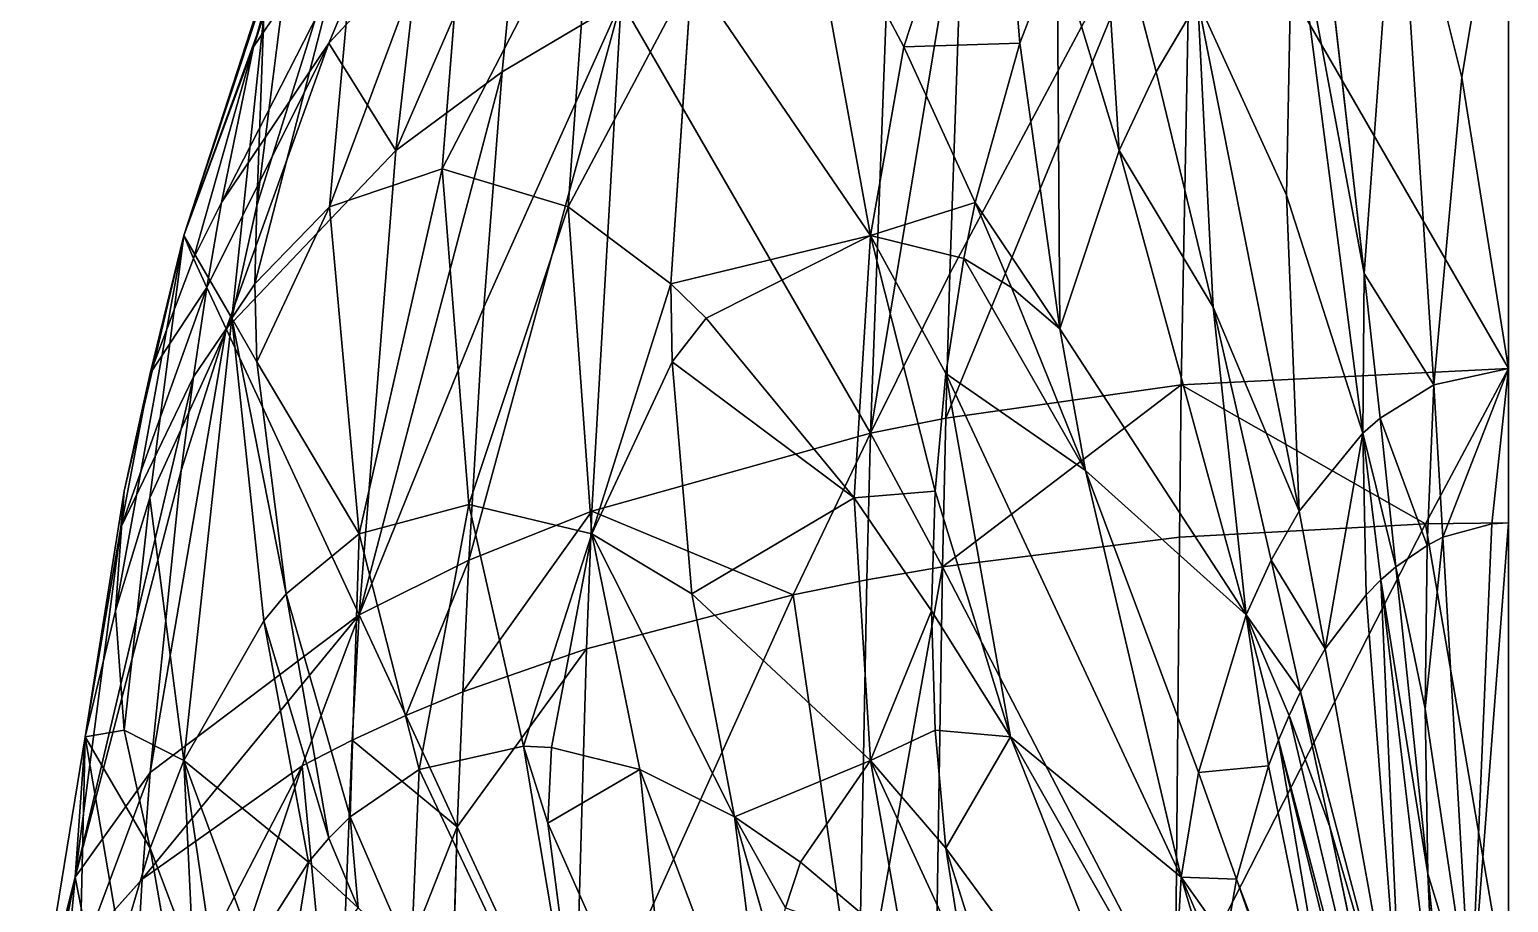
# Model space of a CAD drawing. Extents: x -0.5 to 0.5, y -1 to 1.
# Drawn here: x -0.4904 to 0, y 0.2568 to 0.5462 of the extents above; entities that cross this region are included whole.
import ezdxf

# ---------------------------------------------------------------- set-up
doc = ezdxf.new("R2010")
doc.units = 0

msp = doc.modelspace()

# ---------------------------------------------------------------- linework, layer by layer
for p, q in [((-0.34469, 0.61126, 0), (-0.35355, 0.5, 0)), ((-0.39787, 0.60508, -0.33442), (-0.41619, 0.54051, -0.43104)), ((-0.32664, 0.60355, -0.60355), (-0.33371, 0.53218, -0.66733)), ((-0.20043, 0.54051, 0.43104), (-0.2347, 0.60508, 0.33441)), ((-0.11677, 0.53218, 0.66733), (-0.1353, 0.60355, 0.60355)), ((-0.1806, 0.59976, -0.75207), (-0.18528, 0.46531, -0.84191)), ((-0.04779, 0.46531, 0.84191), (-0.0632, 0.59976, 0.75207)), ((-0.36116, 0.57399, -0.57399), (-0.39114, 0.54165, -0.54166)), ((-0.16201, 0.54166, 0.54165), (-0.1496, 0.57399, 0.57399)), ((-0.40531, 0.56473, -0.23392), (-0.41508, 0.48784, -0.20207)), ((-0.27779, 0.46194, 0.19134), (-0.27082, 0.56473, 0.23392)), ((-0.39114, 0.54165, -0.54166), (-0.42678, 0.48885, -0.48885)), ((-0.41619, 0.54051, -0.43104), (-0.42678, 0.48885, -0.48885)), ((-0.17678, 0.48885, 0.48885), (-0.20043, 0.54051, 0.43104)), ((-0.17678, 0.48885, 0.48885), (-0.16201, 0.54166, 0.54165)), ((-0.33371, 0.53218, -0.66733), (-0.33974, 0.45412, -0.72272)), ((-0.09788, 0.45412, 0.72272), (-0.11677, 0.53218, 0.66733)), ((-0.35355, 0.5, 0), (-0.39092, 0.48746, -0.11126)), ((-0.35355, 0.5, 0), (-0.35355, 0.5, 0)), ((-0.35355, 0.5, 0), (-0.34469, 0.38874, 0)), ((-0.31174, 0.48746, 0.11126), (-0.35355, 0.5, 0)), ((-0.35355, 0.5, 0), (-0.35355, 0.5, 0)), ((-0.42678, 0.48885, -0.48885), (-0.43602, 0.47032, -0.47032)), ((-0.42678, 0.48885, -0.48885), (-0.43157, 0.46067, -0.51549)), ((-0.41508, 0.48784, -0.20207), (-0.41573, 0.46194, -0.19134)), ((-0.39092, 0.48746, -0.11126), (-0.41573, 0.46194, -0.19134)), ((-0.27779, 0.46194, 0.19134), (-0.31174, 0.48746, 0.11126)), ((-0.1806, 0.47032, 0.47032), (-0.17678, 0.48885, 0.48885)), ((-0.16474, 0.46067, 0.51549), (-0.17678, 0.48885, 0.48885)), ((-0.43602, 0.47032, -0.47032), (-0.45036, 0.43223, -0.43223)), ((-0.18654, 0.43223, 0.43223), (-0.1806, 0.47032, 0.47032)), ((-0.41573, 0.46194, -0.19134), (-0.42336, 0.45048, -0.21694)), ((-0.41573, 0.46194, -0.19134), (-0.41508, 0.43604, -0.18061)), ((-0.27735, 0.43604, 0.18061), (-0.27779, 0.46194, 0.19134)), ((-0.26602, 0.45048, 0.21694), (-0.27779, 0.46194, 0.19134)), ((-0.18528, 0.46531, -0.84191), (-0.18654, 0.41737, -0.86668)), ((-0.04258, 0.41737, 0.86668), (-0.04779, 0.46531, 0.84191)), ((-0.43157, 0.46067, -0.51549), (-0.43602, 0.43104, -0.54051)), ((-0.14028, 0.40006, 0.56383), (-0.16474, 0.46067, 0.51549)), ((-0.33974, 0.45412, -0.72272), (-0.34469, 0.37034, -0.76902)), ((-0.07867, 0.37034, 0.76902), (-0.09788, 0.45412, 0.72272)), ((-0.42336, 0.45048, -0.21694), (-0.45048, 0.39092, -0.31174)), ((-0.42336, 0.45048, -0.21694), (-0.42336, 0.45048, -0.21694)), ((-0.42336, 0.45048, -0.21694), (-0.42336, 0.45048, -0.21694)), ((-0.21694, 0.39092, 0.31174), (-0.26602, 0.45048, 0.21694)), ((-0.45036, 0.43223, -0.43223), (-0.45904, 0.39314, -0.39314)), ((-0.41508, 0.43604, -0.18061), (-0.40531, 0.35915, -0.14876)), ((-0.27082, 0.35915, 0.14876), (-0.27735, 0.43604, 0.18061)), ((-0.19014, 0.39314, 0.39314), (-0.18654, 0.43223, 0.43223)), ((-0.43602, 0.43104, -0.54051), (-0.44012, 0.40006, -0.56383)), ((-0.18654, 0.41737, -0.86668), (-0.18767, 0.36812, -0.88872)), ((-0.03733, 0.36812, 0.88872), (-0.04258, 0.41737, 0.86668)), ((-0.44012, 0.40006, -0.56383), (-0.45036, 0.29996, -0.62288)), ((-0.10279, 0.29996, 0.62288), (-0.14028, 0.40006, 0.56383)), ((-0.45904, 0.39314, -0.39314), (-0.46194, 0.35355, -0.35355)), ((-0.19134, 0.35355, 0.35355), (-0.19014, 0.39314, 0.39314)), ((-0.45048, 0.39092, -0.31174), (-0.46194, 0.35355, -0.35355)), ((-0.34469, 0.38874, 0), (-0.32664, 0.30866, 0)), ((-0.19134, 0.35355, 0.35355), (-0.21694, 0.39092, 0.31174)), ((0, 0.38268, -0.92388), (-0.0275, 0.38238, -0.92315)), ((-0.00547, 0.38238, 0.92315), (0, 0.38268, 0.92388)), ((-0.10912, 0.37789, -0.9123), (-0.18767, 0.36812, -0.88872)), ((-0.0275, 0.38238, -0.92315), (-0.10912, 0.37789, -0.9123)), ((-0.027, 0.37521, 0.90583), (-0.02171, 0.37789, 0.9123)), ((-0.02171, 0.37789, 0.9123), (-0.00547, 0.38238, 0.92315)), ((-0.03733, 0.36812, 0.88872), (-0.027, 0.37521, 0.90583)), ((-0.34469, 0.37034, -0.76902), (-0.34676, 0.32664, -0.78858)), ((-0.18767, 0.36812, -0.88872), (-0.21277, 0.36373, -0.87813)), ((-0.18767, 0.36812, -0.88872), (-0.19014, 0.21405, -0.93782)), ((-0.06897, 0.32664, 0.78858), (-0.07867, 0.37034, 0.76902)), ((-0.04232, 0.36373, 0.87813), (-0.03733, 0.36812, 0.88872)), ((-0.02675, 0.2663, 0.92434), (-0.03733, 0.36812, 0.88872)), ((-0.21277, 0.36373, -0.87813), (-0.23721, 0.35881, -0.86624)), ((-0.04718, 0.35881, 0.86624), (-0.04232, 0.36373, 0.87813)), ((-0.40531, 0.35915, -0.14876), (-0.38409, 0.28516, -0.11812)), ((-0.23721, 0.35881, -0.86624), (-0.30575, 0.34094, -0.8231)), ((-0.25664, 0.28516, 0.11812), (-0.27082, 0.35915, 0.14876)), ((-0.06082, 0.34094, 0.8231), (-0.04718, 0.35881, 0.86624)), ((-0.46194, 0.35355, -0.35355), (-0.47194, 0.31174, -0.39092)), ((-0.46194, 0.35355, -0.35355), (-0.45904, 0.31397, -0.31397)), ((-0.19014, 0.31397, 0.31397), (-0.19134, 0.35355, 0.35355)), ((-0.16514, 0.31174, 0.39092), (-0.19134, 0.35355, 0.35355)), ((-0.30575, 0.34094, -0.8231), (-0.34676, 0.32664, -0.78858)), ((-0.06897, 0.32664, 0.78858), (-0.06082, 0.34094, 0.8231)), ((-0.34676, 0.32664, -0.78858), (-0.36566, 0.31884, -0.76975)), ((-0.34676, 0.32664, -0.78858), (-0.34856, 0.28191, -0.80565)), ((-0.07273, 0.31884, 0.76975), (-0.06897, 0.32664, 0.78858)), ((-0.05922, 0.28191, 0.80565), (-0.06897, 0.32664, 0.78858)), ((-0.36566, 0.31884, -0.76975), (-0.3834, 0.31064, -0.74995)), ((-0.07626, 0.31064, 0.74995), (-0.07273, 0.31884, 0.76975)), ((-0.45904, 0.31397, -0.31397), (-0.45036, 0.27488, -0.27488)), ((-0.18654, 0.27488, 0.27488), (-0.19014, 0.31397, 0.31397)), ((-0.47194, 0.31174, -0.39092), (-0.48746, 0.21694, -0.45048)), ((-0.47194, 0.31174, -0.39092), (-0.47194, 0.31174, -0.39092)), ((-0.47194, 0.31174, -0.39092), (-0.47194, 0.31174, -0.39092)), ((-0.3834, 0.31064, -0.74995), (-0.39995, 0.30207, -0.72925)), ((-0.11126, 0.21694, 0.45048), (-0.16514, 0.31174, 0.39092)), ((-0.16514, 0.31174, 0.39092), (-0.16514, 0.31174, 0.39092)), ((-0.07955, 0.30207, 0.72925), (-0.07626, 0.31064, 0.74995)), ((-0.32664, 0.30866, 0), (-0.36116, 0.30092, -0.06868)), ((-0.32664, 0.30866, 0), (-0.31854, 0.28306, 0)), ((-0.31735, 0.30817, 0.01731), (-0.32664, 0.30866, 0)), ((-0.28801, 0.30092, 0.06868), (-0.31735, 0.30817, 0.01731)), ((-0.39995, 0.30207, -0.72925), (-0.45306, 0.26456, -0.63872)), ((-0.45036, 0.29996, -0.62288), (-0.45306, 0.26456, -0.63872)), ((-0.36116, 0.30092, -0.06868), (-0.38409, 0.28516, -0.11812)), ((-0.25664, 0.28516, 0.11812), (-0.28801, 0.30092, 0.06868)), ((-0.09012, 0.26457, 0.63872), (-0.10279, 0.29996, 0.62288)), ((-0.09012, 0.26457, 0.63872), (-0.07955, 0.30207, 0.72925)), ((-0.38409, 0.28516, -0.11812), (-0.39114, 0.27809, -0.13392)), ((-0.38409, 0.28516, -0.11812), (-0.38409, 0.28516, -0.11812)), ((-0.38409, 0.28516, -0.11812), (-0.36386, 0.23849, -0.09879)), ((-0.38409, 0.28516, -0.11812), (-0.38409, 0.28516, -0.11812)), ((-0.24312, 0.23849, 0.09879), (-0.25664, 0.28516, 0.11812)), ((-0.2347, 0.27014, 0.1493), (-0.25664, 0.28516, 0.11812)), ((-0.34856, 0.28191, -0.80565), (-0.35133, 0.18993, -0.83215)), ((-0.31854, 0.28306, 0), (-0.27642, 0.18826, 0)), ((-0.01982, 0.09557, 0.84819), (-0.05922, 0.28191, 0.80565)), ((-0.45036, 0.27488, -0.27488), (-0.43602, 0.23678, -0.23678)), ((-0.39114, 0.27809, -0.13392), (-0.39787, 0.27014, -0.1493)), ((-0.1806, 0.23678, 0.23678), (-0.18654, 0.27488, 0.27488)), ((-0.39787, 0.27014, -0.1493), (-0.41619, 0.24132, -0.19245)), ((-0.20043, 0.24132, 0.19245), (-0.2347, 0.27014, 0.1493)), ((-0.02142, 0.21405, 0.93782), (-0.02675, 0.2663, 0.92434)), ((-0.45306, 0.26456, -0.63872), (-0.47123, 0.24431, -0.58982)), ((-0.45306, 0.26456, -0.63872), (-0.4574, 0.19139, -0.66432)), ((-0.09373, 0.24431, 0.58982), (-0.09012, 0.26457, 0.63872)), ((-0.06457, 0.19139, 0.66432), (-0.09012, 0.26457, 0.63872))]:
    msp.add_line(p, q)
at = {"color": 23}
for points in [[(-0.41619, 0.54051, -0.43104), (-0.39787, 0.60508, -0.33442), (-0.38144, 0.64594, -0.31107)], [(-0.41619, 0.54051, -0.43104), (-0.38144, 0.64594, -0.31107), (-0.3522, 0.63465, -0.50611)], [(-0.42678, 0.48885, -0.48885), (-0.41619, 0.54051, -0.43104), (-0.3522, 0.63465, -0.50611)], [(-0.42678, 0.48885, -0.48885), (-0.3522, 0.63465, -0.50611), (-0.39114, 0.54165, -0.54166)], [(-0.36116, 0.57399, -0.57399), (-0.39114, 0.54165, -0.54166), (-0.3522, 0.63465, -0.50611)], [(-0.39092, 0.48746, -0.11126), (-0.35355, 0.5, 0), (-0.34469, 0.61126, 0)], [(-0.39092, 0.48746, -0.11126), (-0.34469, 0.61126, 0), (-0.38111, 0.59593, -0.13602)], [(-0.32664, 0.60355, -0.60355), (-0.36898, 0.50611, -0.63465), (-0.36116, 0.57399, -0.57399)], [(-0.41573, 0.46194, -0.19134), (-0.39092, 0.48746, -0.11126), (-0.38111, 0.59593, -0.13602)], [(-0.40531, 0.56473, -0.23392), (-0.41508, 0.48784, -0.20207), (-0.38111, 0.59593, -0.13602)], [(-0.39114, 0.54165, -0.54166), (-0.36116, 0.57399, -0.57399), (-0.36898, 0.50611, -0.63465)], [(-0.39114, 0.54165, -0.54166), (-0.36898, 0.50611, -0.63465), (-0.4252, 0.44701, -0.56053)], [(-0.33371, 0.53218, -0.66733), (-0.33974, 0.45412, -0.72272), (-0.38111, 0.3522, -0.73136)], [(-0.33371, 0.53218, -0.66733), (-0.38111, 0.3522, -0.73136), (-0.36898, 0.50611, -0.63465)], [(-0.4252, 0.44701, -0.56053), (-0.36898, 0.50611, -0.63465), (-0.38111, 0.3522, -0.73136)], [(-0.35355, 0.5, 0), (-0.39092, 0.48746, -0.11126), (-0.38111, 0.37899, -0.0865)], [(-0.39092, 0.48746, -0.11126), (-0.35355, 0.5, 0), (-0.35355, 0.5, 0)], [(-0.35355, 0.5, 0), (-0.35355, 0.5, 0), (-0.38111, 0.37899, -0.0865)], [(-0.35355, 0.5, 0), (-0.38111, 0.37899, -0.0865), (-0.34469, 0.38874, 0)], [(-0.35355, 0.5, 0), (-0.35355, 0.5, 0), (-0.35355, 0.5, 0)], [(-0.39092, 0.48746, -0.11126), (-0.41508, 0.43604, -0.18061), (-0.38111, 0.37899, -0.0865)], [(-0.33974, 0.45412, -0.72272), (-0.34469, 0.37034, -0.76902), (-0.38111, 0.3522, -0.73136)], [(-0.41508, 0.43604, -0.18061), (-0.40531, 0.35915, -0.14876), (-0.38111, 0.37899, -0.0865)], [(-0.36116, 0.30092, -0.06868), (-0.34469, 0.38874, 0), (-0.38111, 0.37899, -0.0865)], [(-0.36116, 0.30092, -0.06868), (-0.32664, 0.30866, 0), (-0.34469, 0.38874, 0)], [(-0.40531, 0.35915, -0.14876), (-0.38409, 0.28516, -0.11812), (-0.38111, 0.37899, -0.0865)], [(-0.38409, 0.28516, -0.11812), (-0.36116, 0.30092, -0.06868), (-0.38111, 0.37899, -0.0865)], [(-0.38409, 0.28516, -0.11812), (-0.38111, 0.37899, -0.0865), (-0.38409, 0.28516, -0.11812)], [(-0.34469, 0.37034, -0.76902), (-0.36566, 0.31884, -0.76975), (-0.38111, 0.3522, -0.73136)], [(-0.34469, 0.37034, -0.76902), (-0.34676, 0.32664, -0.78858), (-0.36566, 0.31884, -0.76975)], [(-0.39114, 0.27809, -0.13392), (-0.40531, 0.35915, -0.14876), (-0.41275, 0.35024, -0.16867)], [(-0.39114, 0.27809, -0.13392), (-0.38409, 0.28516, -0.11812), (-0.40531, 0.35915, -0.14876)], [(-0.39787, 0.27014, -0.1493), (-0.39114, 0.27809, -0.13392), (-0.41275, 0.35024, -0.16867)], [(-0.3834, 0.31064, -0.74995), (-0.39995, 0.30207, -0.72925), (-0.38111, 0.3522, -0.73136)], [(-0.36566, 0.31884, -0.76975), (-0.3834, 0.31064, -0.74995), (-0.38111, 0.3522, -0.73136)], [(-0.34676, 0.32664, -0.78858), (-0.34856, 0.28191, -0.80565), (-0.36566, 0.31884, -0.76975)], [(-0.34856, 0.28191, -0.80565), (-0.3834, 0.31064, -0.74995), (-0.36566, 0.31884, -0.76975)], [(-0.39995, 0.30207, -0.72925), (-0.3834, 0.31064, -0.74995), (-0.38846, 0.18063, -0.79139)], [(-0.34856, 0.28191, -0.80565), (-0.38846, 0.18063, -0.79139), (-0.3834, 0.31064, -0.74995)], [(-0.36116, 0.30092, -0.06868), (-0.38409, 0.28516, -0.11812), (-0.36386, 0.23849, -0.09879)], [(-0.36116, 0.30092, -0.06868), (-0.36386, 0.23849, -0.09879), (-0.30563, 0.18354, -0.04189)], [(-0.38409, 0.28516, -0.11812), (-0.39114, 0.27809, -0.13392), (-0.38144, 0.25503, -0.12281)], [(-0.39114, 0.27809, -0.13392), (-0.38409, 0.28516, -0.11812), (-0.38409, 0.28516, -0.11812)], [(-0.38409, 0.28516, -0.11812), (-0.38409, 0.28516, -0.11812), (-0.38409, 0.28516, -0.11812)], [(-0.38409, 0.28516, -0.11812), (-0.38409, 0.28516, -0.11812), (-0.38144, 0.25503, -0.12281)], [(-0.38409, 0.28516, -0.11812), (-0.38144, 0.25503, -0.12281), (-0.36386, 0.23849, -0.09879)], [(-0.34856, 0.28191, -0.80565), (-0.35133, 0.18993, -0.83215), (-0.38846, 0.18063, -0.79139)], [(-0.39114, 0.27809, -0.13392), (-0.39787, 0.27014, -0.1493), (-0.38144, 0.25503, -0.12281)], [(-0.39787, 0.27014, -0.1493), (-0.40587, 0.2213, -0.17648), (-0.38144, 0.25503, -0.12281)]]:
    msp.add_3dface(points, dxfattribs=at)
at = {"color": 21}
for points in [[(-0.2347, 0.60508, 0.33441), (-0.20043, 0.54051, 0.43104), (-0.16961, 0.63465, 0.50611)], [(-0.20043, 0.54051, 0.43104), (-0.16201, 0.54166, 0.54165), (-0.16961, 0.63465, 0.50611)], [(-0.2347, 0.60508, 0.33441), (-0.27082, 0.56473, 0.23392), (-0.2115, 0.4779, 0.38111)], [(-0.20043, 0.54051, 0.43104), (-0.2347, 0.60508, 0.33441), (-0.2115, 0.4779, 0.38111)], [(-0.1806, 0.59976, -0.75207), (-0.18528, 0.46531, -0.84191), (-0.2115, 0.4124, -0.85636)], [(-0.1806, 0.59976, -0.75207), (-0.2115, 0.4124, -0.85636), (-0.20477, 0.59262, -0.74312)], [(-0.29425, 0.55548, -0.69655), (-0.20477, 0.59262, -0.74312), (-0.2115, 0.4124, -0.85636)], [(-0.27779, 0.46194, 0.19134), (-0.2115, 0.4779, 0.38111), (-0.27082, 0.56473, 0.23392)], [(-0.17678, 0.48885, 0.48885), (-0.20043, 0.54051, 0.43104), (-0.2115, 0.4779, 0.38111)], [(-0.20043, 0.54051, 0.43104), (-0.17678, 0.48885, 0.48885), (-0.16201, 0.54166, 0.54165)], [(-0.17678, 0.48885, 0.48885), (-0.2115, 0.4779, 0.38111), (-0.1806, 0.47032, 0.47032)], [(-0.16474, 0.46067, 0.51549), (-0.17678, 0.48885, 0.48885), (-0.1806, 0.47032, 0.47032)], [(-0.27779, 0.46194, 0.19134), (-0.26602, 0.45048, 0.21694), (-0.2115, 0.4779, 0.38111)], [(-0.26602, 0.45048, 0.21694), (-0.21694, 0.39092, 0.31174), (-0.2115, 0.4779, 0.38111)], [(-0.21694, 0.39092, 0.31174), (-0.19014, 0.39314, 0.39314), (-0.2115, 0.4779, 0.38111)], [(-0.18654, 0.43223, 0.43223), (-0.1806, 0.47032, 0.47032), (-0.2115, 0.4779, 0.38111)], [(-0.19014, 0.39314, 0.39314), (-0.18654, 0.43223, 0.43223), (-0.2115, 0.4779, 0.38111)], [(-0.14028, 0.40006, 0.56383), (-0.1806, 0.47032, 0.47032), (-0.18654, 0.43223, 0.43223)], [(-0.18528, 0.46531, -0.84191), (-0.18654, 0.41737, -0.86668), (-0.2115, 0.4124, -0.85636)], [(-0.21694, 0.39092, 0.31174), (-0.26602, 0.45048, 0.21694), (-0.27735, 0.43604, 0.18061)], [(-0.21694, 0.39092, 0.31174), (-0.27735, 0.43604, 0.18061), (-0.27082, 0.35915, 0.14876)], [(-0.18654, 0.43223, 0.43223), (-0.19014, 0.39314, 0.39314), (-0.16514, 0.31174, 0.39092)], [(-0.18767, 0.36812, -0.88872), (-0.18654, 0.41737, -0.86668), (-0.10847, 0.42844, -0.88967)], [(-0.18654, 0.41737, -0.86668), (-0.18767, 0.36812, -0.88872), (-0.2115, 0.4124, -0.85636)], [(-0.23721, 0.35881, -0.86624), (-0.30393, 0.38655, -0.80269), (-0.2115, 0.4124, -0.85636)], [(-0.21277, 0.36373, -0.87813), (-0.23721, 0.35881, -0.86624), (-0.2115, 0.4124, -0.85636)], [(-0.18767, 0.36812, -0.88872), (-0.21277, 0.36373, -0.87813), (-0.2115, 0.4124, -0.85636)], [(-0.21694, 0.39092, 0.31174), (-0.19134, 0.35355, 0.35355), (-0.19014, 0.39314, 0.39314)], [(-0.19134, 0.35355, 0.35355), (-0.16514, 0.31174, 0.39092), (-0.19014, 0.39314, 0.39314)], [(-0.21694, 0.39092, 0.31174), (-0.27082, 0.35915, 0.14876), (-0.2115, 0.30393, 0.24237)], [(-0.19134, 0.35355, 0.35355), (-0.21694, 0.39092, 0.31174), (-0.2115, 0.30393, 0.24237)], [(-0.18767, 0.36812, -0.88872), (-0.19014, 0.21405, -0.93782), (-0.21558, 0.2115, -0.92665)], [(-0.18767, 0.36812, -0.88872), (-0.21558, 0.2115, -0.92665), (-0.21277, 0.36373, -0.87813)], [(-0.19014, 0.21405, -0.93782), (-0.18767, 0.36812, -0.88872), (-0.11056, 0.21973, -0.96271)], [(-0.23721, 0.35881, -0.86624), (-0.21277, 0.36373, -0.87813), (-0.21558, 0.2115, -0.92665)], [(-0.23721, 0.35881, -0.86624), (-0.21558, 0.2115, -0.92665), (-0.30978, 0.19825, -0.86858)], [(-0.25664, 0.28516, 0.11812), (-0.2115, 0.30393, 0.24237), (-0.27082, 0.35915, 0.14876)], [(-0.19134, 0.35355, 0.35355), (-0.2115, 0.30393, 0.24237), (-0.19014, 0.31397, 0.31397)], [(-0.16514, 0.31174, 0.39092), (-0.19134, 0.35355, 0.35355), (-0.19014, 0.31397, 0.31397)], [(-0.19134, 0.35355, 0.35355), (-0.16514, 0.31174, 0.39092), (-0.16514, 0.31174, 0.39092)], [(-0.18654, 0.27488, 0.27488), (-0.19014, 0.31397, 0.31397), (-0.2115, 0.30393, 0.24237)], [(-0.16514, 0.31174, 0.39092), (-0.16514, 0.31174, 0.39092), (-0.19014, 0.31397, 0.31397)], [(-0.16514, 0.31174, 0.39092), (-0.19014, 0.31397, 0.31397), (-0.18654, 0.27488, 0.27488)], [(-0.25664, 0.28516, 0.11812), (-0.2347, 0.27014, 0.1493), (-0.2115, 0.30393, 0.24237)], [(-0.2347, 0.27014, 0.1493), (-0.20043, 0.24132, 0.19245), (-0.2115, 0.30393, 0.24237)], [(-0.1806, 0.23678, 0.23678), (-0.18654, 0.27488, 0.27488), (-0.2115, 0.30393, 0.24237)], [(-0.20043, 0.24132, 0.19245), (-0.1806, 0.23678, 0.23678), (-0.2115, 0.30393, 0.24237)], [(-0.2347, 0.27014, 0.1493), (-0.25664, 0.28516, 0.11812), (-0.23967, 0.25503, 0.12281)], [(-0.25664, 0.28516, 0.11812), (-0.24312, 0.23849, 0.09879), (-0.23967, 0.25503, 0.12281)], [(-0.25664, 0.28516, 0.11812), (-0.24373, 0.18354, 0.04189), (-0.24312, 0.23849, 0.09879)], [(-0.16474, 0.20567, 0.23015), (-0.18654, 0.27488, 0.27488), (-0.1806, 0.23678, 0.23678)], [(-0.20043, 0.24132, 0.19245), (-0.2347, 0.27014, 0.1493), (-0.23967, 0.25503, 0.12281)]]:
    msp.add_3dface(points, dxfattribs=at)
at = {"color": 31}
for points in [[(-0.16201, 0.54166, 0.54165), (-0.1496, 0.57399, 0.57399), (-0.16961, 0.63465, 0.50611)], [(-0.10502, 0.61567, -0.77203), (0, 0.62349, -0.78183), (0, 0.43388, -0.90097)], [(-0.18654, 0.41737, -0.86668), (-0.18528, 0.46531, -0.84191), (-0.10502, 0.61567, -0.77203)], [(-0.18654, 0.41737, -0.86668), (-0.10502, 0.61567, -0.77203), (-0.10847, 0.42844, -0.88967)], [(-0.18528, 0.46531, -0.84191), (-0.1806, 0.59976, -0.75207), (-0.10502, 0.61567, -0.77203)], [(-0.10847, 0.42844, -0.88967), (-0.10502, 0.61567, -0.77203), (0, 0.43388, -0.90097)], [(-0.0632, 0.59976, 0.75207), (-0.04779, 0.46531, 0.84191), (-0.03675, 0.61567, 0.77203)], [(-0.04779, 0.46531, 0.84191), (-0.02476, 0.42844, 0.88967), (-0.03675, 0.61567, 0.77203)], [(-0.1353, 0.60355, 0.60355), (-0.1496, 0.57399, 0.57399), (-0.12911, 0.50611, 0.63465)], [(-0.11677, 0.53218, 0.66733), (-0.1353, 0.60355, 0.60355), (-0.12911, 0.50611, 0.63465)], [(-0.1353, 0.60355, 0.60355), (-0.11677, 0.53218, 0.66733), (-0.10296, 0.55548, 0.69655)], [(-0.04779, 0.46531, 0.84191), (-0.0632, 0.59976, 0.75207), (-0.07165, 0.59262, 0.74312)], [(-0.07364, 0.49126, 0.78183), (-0.07165, 0.59262, 0.74312), (-0.10296, 0.55548, 0.69655)], [(-0.07165, 0.59262, 0.74312), (-0.07364, 0.49126, 0.78183), (-0.04827, 0.4124, 0.85636)], [(-0.04779, 0.46531, 0.84191), (-0.07165, 0.59262, 0.74312), (-0.04827, 0.4124, 0.85636)], [(-0.1496, 0.57399, 0.57399), (-0.16201, 0.54166, 0.54165), (-0.14879, 0.44701, 0.56053)], [(-0.1496, 0.57399, 0.57399), (-0.14879, 0.44701, 0.56053), (-0.12911, 0.50611, 0.63465)], [(-0.11677, 0.53218, 0.66733), (-0.09788, 0.45412, 0.72272), (-0.10296, 0.55548, 0.69655)], [(-0.06937, 0.38655, 0.80269), (-0.07364, 0.49126, 0.78183), (-0.10296, 0.55548, 0.69655)], [(-0.09788, 0.45412, 0.72272), (-0.06937, 0.38655, 0.80269), (-0.10296, 0.55548, 0.69655)], [(-0.17678, 0.48885, 0.48885), (-0.14879, 0.44701, 0.56053), (-0.16201, 0.54166, 0.54165)], [(-0.09788, 0.45412, 0.72272), (-0.11677, 0.53218, 0.66733), (-0.12911, 0.50611, 0.63465)], [(-0.12911, 0.50611, 0.63465), (-0.14879, 0.44701, 0.56053), (-0.08699, 0.3522, 0.73136)], [(-0.09788, 0.45412, 0.72272), (-0.12911, 0.50611, 0.63465), (-0.08699, 0.3522, 0.73136)], [(-0.07364, 0.49126, 0.78183), (-0.06937, 0.38655, 0.80269), (-0.04827, 0.4124, 0.85636)], [(-0.17678, 0.48885, 0.48885), (-0.16474, 0.46067, 0.51549), (-0.14879, 0.44701, 0.56053)], [(-0.14028, 0.40006, 0.56383), (-0.16474, 0.46067, 0.51549), (-0.1806, 0.47032, 0.47032)], [(-0.04258, 0.41737, 0.86668), (-0.04779, 0.46531, 0.84191), (-0.04827, 0.4124, 0.85636)], [(-0.04779, 0.46531, 0.84191), (-0.04258, 0.41737, 0.86668), (-0.02476, 0.42844, 0.88967)], [(-0.16474, 0.46067, 0.51549), (-0.14028, 0.40006, 0.56383), (-0.14879, 0.44701, 0.56053)], [(-0.07867, 0.37034, 0.76902), (-0.09788, 0.45412, 0.72272), (-0.08699, 0.3522, 0.73136)], [(-0.09788, 0.45412, 0.72272), (-0.07867, 0.37034, 0.76902), (-0.06937, 0.38655, 0.80269)], [(-0.14028, 0.40006, 0.56383), (-0.08699, 0.3522, 0.73136), (-0.14879, 0.44701, 0.56053)], [(-0.18654, 0.43223, 0.43223), (-0.16514, 0.31174, 0.39092), (-0.10847, 0.26522, 0.55073)], [(-0.14028, 0.40006, 0.56383), (-0.18654, 0.43223, 0.43223), (-0.10847, 0.26522, 0.55073)], [(-0.0275, 0.38238, -0.92315), (-0.10847, 0.42844, -0.88967), (0, 0.43388, -0.90097)], [(-0.18767, 0.36812, -0.88872), (-0.10847, 0.42844, -0.88967), (-0.10912, 0.37789, -0.9123)], [(-0.0275, 0.38238, -0.92315), (-0.10912, 0.37789, -0.9123), (-0.10847, 0.42844, -0.88967)], [(-0.03733, 0.36812, 0.88872), (-0.04258, 0.41737, 0.86668), (-0.04827, 0.4124, 0.85636)], [(-0.04258, 0.41737, 0.86668), (-0.03733, 0.36812, 0.88872), (-0.027, 0.37521, 0.90583)], [(-0.06082, 0.34094, 0.8231), (-0.04827, 0.4124, 0.85636), (-0.06937, 0.38655, 0.80269)], [(-0.06082, 0.34094, 0.8231), (-0.04718, 0.35881, 0.86624), (-0.04827, 0.4124, 0.85636)], [(-0.04718, 0.35881, 0.86624), (-0.04232, 0.36373, 0.87813), (-0.04827, 0.4124, 0.85636)], [(-0.04232, 0.36373, 0.87813), (-0.03733, 0.36812, 0.88872), (-0.04827, 0.4124, 0.85636)], [(-0.10279, 0.29996, 0.62288), (-0.14028, 0.40006, 0.56383), (-0.10847, 0.26522, 0.55073)], [(-0.14028, 0.40006, 0.56383), (-0.10279, 0.29996, 0.62288), (-0.08699, 0.3522, 0.73136)], [(-0.07867, 0.37034, 0.76902), (-0.06082, 0.34094, 0.8231), (-0.06937, 0.38655, 0.80269)], [(-0.18767, 0.36812, -0.88872), (-0.10912, 0.37789, -0.9123), (-0.11056, 0.21973, -0.96271)], [(-0.10912, 0.37789, -0.9123), (-0.0275, 0.38238, -0.92315), (-0.11056, 0.21973, -0.96271)], [(-0.0275, 0.38238, -0.92315), (0, 0.22252, -0.97493), (-0.11056, 0.21973, -0.96271)], [(-0.06897, 0.32664, 0.78858), (-0.07867, 0.37034, 0.76902), (-0.08699, 0.3522, 0.73136)], [(-0.07867, 0.37034, 0.76902), (-0.06897, 0.32664, 0.78858), (-0.06082, 0.34094, 0.8231)], [(-0.02675, 0.2663, 0.92434), (-0.03733, 0.36812, 0.88872), (-0.04232, 0.36373, 0.87813)], [(-0.04232, 0.36373, 0.87813), (-0.04718, 0.35881, 0.86624), (-0.0349, 0.19825, 0.86858)], [(-0.04232, 0.36373, 0.87813), (-0.0349, 0.19825, 0.86858), (-0.02429, 0.2115, 0.92665)], [(-0.04718, 0.35881, 0.86624), (-0.06082, 0.34094, 0.8231), (-0.0349, 0.19825, 0.86858)], [(-0.10279, 0.29996, 0.62288), (-0.07955, 0.30207, 0.72925), (-0.08699, 0.3522, 0.73136)], [(-0.07626, 0.31064, 0.74995), (-0.07273, 0.31884, 0.76975), (-0.08699, 0.3522, 0.73136)], [(-0.07955, 0.30207, 0.72925), (-0.07626, 0.31064, 0.74995), (-0.08699, 0.3522, 0.73136)], [(-0.06897, 0.32664, 0.78858), (-0.08699, 0.3522, 0.73136), (-0.07273, 0.31884, 0.76975)], [(-0.06897, 0.32664, 0.78858), (-0.0349, 0.19825, 0.86858), (-0.06082, 0.34094, 0.8231)], [(-0.05922, 0.28191, 0.80565), (-0.06897, 0.32664, 0.78858), (-0.07273, 0.31884, 0.76975)], [(-0.06897, 0.32664, 0.78858), (-0.05922, 0.28191, 0.80565), (-0.0349, 0.19825, 0.86858)], [(-0.01982, 0.09557, 0.84819), (-0.07273, 0.31884, 0.76975), (-0.07626, 0.31064, 0.74995)], [(-0.01982, 0.09557, 0.84819), (-0.05922, 0.28191, 0.80565), (-0.07273, 0.31884, 0.76975)], [(-0.16514, 0.31174, 0.39092), (-0.18654, 0.27488, 0.27488), (-0.10847, 0.16867, 0.35024)], [(-0.11126, 0.21694, 0.45048), (-0.16514, 0.31174, 0.39092), (-0.10847, 0.16867, 0.35024)], [(-0.16514, 0.31174, 0.39092), (-0.16514, 0.31174, 0.39092), (-0.16514, 0.31174, 0.39092)], [(-0.16514, 0.31174, 0.39092), (-0.11126, 0.21694, 0.45048), (-0.10847, 0.26522, 0.55073)], [(-0.16514, 0.31174, 0.39092), (-0.10847, 0.26522, 0.55073), (-0.16514, 0.31174, 0.39092)], [(-0.07626, 0.31064, 0.74995), (-0.07955, 0.30207, 0.72925), (-0.05044, 0.15953, 0.69897)], [(-0.07626, 0.31064, 0.74995), (-0.05044, 0.15953, 0.69897), (0, 0, 0.81174)], [(-0.09012, 0.26457, 0.63872), (-0.10279, 0.29996, 0.62288), (-0.10847, 0.26522, 0.55073)], [(-0.10279, 0.29996, 0.62288), (-0.09012, 0.26457, 0.63872), (-0.07955, 0.30207, 0.72925)], [(-0.09012, 0.26457, 0.63872), (-0.05044, 0.15953, 0.69897), (-0.07955, 0.30207, 0.72925)], [(-0.05922, 0.28191, 0.80565), (-0.01982, 0.09557, 0.84819), (-0.0349, 0.19825, 0.86858)], [(-0.16474, 0.20567, 0.23015), (-0.10847, 0.16867, 0.35024), (-0.18654, 0.27488, 0.27488)], [(-0.11126, 0.21694, 0.45048), (-0.09617, 0.22339, 0.53932), (-0.10847, 0.26522, 0.55073)], [(-0.0951, 0.23392, 0.56473), (-0.09373, 0.24431, 0.58982), (-0.10847, 0.26522, 0.55073)], [(-0.09617, 0.22339, 0.53932), (-0.0951, 0.23392, 0.56473), (-0.10847, 0.26522, 0.55073)], [(-0.09012, 0.26457, 0.63872), (-0.10847, 0.26522, 0.55073), (-0.09373, 0.24431, 0.58982)], [(-0.06457, 0.19139, 0.66432), (-0.09012, 0.26457, 0.63872), (-0.09373, 0.24431, 0.58982)], [(-0.09012, 0.26457, 0.63872), (-0.06457, 0.19139, 0.66432), (-0.05044, 0.15953, 0.69897)]]:
    msp.add_3dface(points, dxfattribs=at)
at = {"color": 13}
for points in [[(-0.39114, 0.62288, -0.29996), (-0.39787, 0.60508, -0.33442), (-0.43919, 0.4779, -0.38111)], [(-0.39114, 0.62288, -0.29996), (-0.43919, 0.4779, -0.38111), (-0.41275, 0.55073, -0.26522)], [(-0.39787, 0.60508, -0.33442), (-0.41619, 0.54051, -0.43104), (-0.43919, 0.4779, -0.38111)], [(-0.41573, 0.46194, -0.19134), (-0.38111, 0.59593, -0.13602), (-0.41508, 0.48784, -0.20207)], [(-0.41508, 0.48784, -0.20207), (-0.40531, 0.56473, -0.23392), (-0.41275, 0.55073, -0.26522)], [(-0.42336, 0.45048, -0.21694), (-0.41275, 0.55073, -0.26522), (-0.43919, 0.4779, -0.38111)], [(-0.41508, 0.48784, -0.20207), (-0.41275, 0.55073, -0.26522), (-0.42336, 0.45048, -0.21694)], [(-0.41619, 0.54051, -0.43104), (-0.43602, 0.47032, -0.47032), (-0.43919, 0.4779, -0.38111)], [(-0.41619, 0.54051, -0.43104), (-0.42678, 0.48885, -0.48885), (-0.43602, 0.47032, -0.47032)], [(-0.43157, 0.46067, -0.51549), (-0.42678, 0.48885, -0.48885), (-0.39114, 0.54165, -0.54166)], [(-0.43157, 0.46067, -0.51549), (-0.39114, 0.54165, -0.54166), (-0.4252, 0.44701, -0.56053)], [(-0.42678, 0.48885, -0.48885), (-0.43157, 0.46067, -0.51549), (-0.43602, 0.47032, -0.47032)], [(-0.42336, 0.45048, -0.21694), (-0.41573, 0.46194, -0.19134), (-0.41508, 0.48784, -0.20207)], [(-0.42336, 0.45048, -0.21694), (-0.41508, 0.48784, -0.20207), (-0.42336, 0.45048, -0.21694)], [(-0.39092, 0.48746, -0.11126), (-0.41573, 0.46194, -0.19134), (-0.41508, 0.43604, -0.18061)], [(-0.46194, 0.35355, -0.35355), (-0.45048, 0.39092, -0.31174), (-0.43919, 0.4779, -0.38111)], [(-0.46194, 0.35355, -0.35355), (-0.43919, 0.4779, -0.38111), (-0.45904, 0.39314, -0.39314)], [(-0.45036, 0.43223, -0.43223), (-0.45904, 0.39314, -0.39314), (-0.43919, 0.4779, -0.38111)], [(-0.45048, 0.39092, -0.31174), (-0.42336, 0.45048, -0.21694), (-0.43919, 0.4779, -0.38111)], [(-0.43602, 0.47032, -0.47032), (-0.45036, 0.43223, -0.43223), (-0.43919, 0.4779, -0.38111)], [(-0.43157, 0.46067, -0.51549), (-0.45036, 0.43223, -0.43223), (-0.43602, 0.47032, -0.47032)], [(-0.41573, 0.46194, -0.19134), (-0.42336, 0.45048, -0.21694), (-0.41508, 0.43604, -0.18061)], [(-0.43157, 0.46067, -0.51549), (-0.43602, 0.43104, -0.54051), (-0.46011, 0.38111, -0.4779)], [(-0.43157, 0.46067, -0.51549), (-0.46011, 0.38111, -0.4779), (-0.45036, 0.43223, -0.43223)], [(-0.43602, 0.43104, -0.54051), (-0.43157, 0.46067, -0.51549), (-0.4252, 0.44701, -0.56053)], [(-0.42336, 0.45048, -0.21694), (-0.45048, 0.39092, -0.31174), (-0.43919, 0.30393, -0.24238)], [(-0.45048, 0.39092, -0.31174), (-0.42336, 0.45048, -0.21694), (-0.42336, 0.45048, -0.21694)], [(-0.45036, 0.29996, -0.62288), (-0.44012, 0.40006, -0.56383), (-0.4252, 0.44701, -0.56053)], [(-0.45036, 0.29996, -0.62288), (-0.4252, 0.44701, -0.56053), (-0.38111, 0.3522, -0.73136)], [(-0.44012, 0.40006, -0.56383), (-0.43602, 0.43104, -0.54051), (-0.4252, 0.44701, -0.56053)], [(-0.42336, 0.45048, -0.21694), (-0.42336, 0.45048, -0.21694), (-0.43919, 0.30393, -0.24238)], [(-0.42336, 0.45048, -0.21694), (-0.43919, 0.30393, -0.24238), (-0.41275, 0.35024, -0.16867)], [(-0.42336, 0.45048, -0.21694), (-0.42336, 0.45048, -0.21694), (-0.42336, 0.45048, -0.21694)], [(-0.42336, 0.45048, -0.21694), (-0.42336, 0.45048, -0.21694), (-0.42336, 0.45048, -0.21694)], [(-0.42336, 0.45048, -0.21694), (-0.42336, 0.45048, -0.21694), (-0.41275, 0.35024, -0.16867)], [(-0.42336, 0.45048, -0.21694), (-0.41275, 0.35024, -0.16867), (-0.40531, 0.35915, -0.14876)], [(-0.42336, 0.45048, -0.21694), (-0.40531, 0.35915, -0.14876), (-0.41508, 0.43604, -0.18061)], [(-0.45904, 0.39314, -0.39314), (-0.45036, 0.43223, -0.43223), (-0.46011, 0.38111, -0.4779)], [(-0.43602, 0.43104, -0.54051), (-0.44012, 0.40006, -0.56383), (-0.47524, 0.26522, -0.55073)], [(-0.43602, 0.43104, -0.54051), (-0.47524, 0.26522, -0.55073), (-0.46011, 0.38111, -0.4779)], [(-0.44012, 0.40006, -0.56383), (-0.45036, 0.29996, -0.62288), (-0.47524, 0.26522, -0.55073)], [(-0.47194, 0.31174, -0.39092), (-0.46194, 0.35355, -0.35355), (-0.45904, 0.39314, -0.39314)], [(-0.47194, 0.31174, -0.39092), (-0.45904, 0.39314, -0.39314), (-0.47194, 0.31174, -0.39092)], [(-0.45904, 0.39314, -0.39314), (-0.46011, 0.38111, -0.4779), (-0.47194, 0.31174, -0.39092)], [(-0.45048, 0.39092, -0.31174), (-0.46194, 0.35355, -0.35355), (-0.45904, 0.31397, -0.31397)], [(-0.45048, 0.39092, -0.31174), (-0.45904, 0.31397, -0.31397), (-0.43919, 0.30393, -0.24238)], [(-0.47194, 0.31174, -0.39092), (-0.46011, 0.38111, -0.4779), (-0.47524, 0.26522, -0.55073)], [(-0.46194, 0.35355, -0.35355), (-0.47194, 0.31174, -0.39092), (-0.45904, 0.31397, -0.31397)], [(-0.45306, 0.26456, -0.63872), (-0.45036, 0.29996, -0.62288), (-0.38111, 0.3522, -0.73136)], [(-0.45306, 0.26456, -0.63872), (-0.38111, 0.3522, -0.73136), (-0.39995, 0.30207, -0.72925)], [(-0.39787, 0.27014, -0.1493), (-0.41275, 0.35024, -0.16867), (-0.43919, 0.30393, -0.24238)], [(-0.47194, 0.31174, -0.39092), (-0.45036, 0.27488, -0.27488), (-0.45904, 0.31397, -0.31397)], [(-0.45904, 0.31397, -0.31397), (-0.45036, 0.27488, -0.27488), (-0.43919, 0.30393, -0.24238)], [(-0.47194, 0.31174, -0.39092), (-0.48746, 0.21694, -0.45048), (-0.47524, 0.16867, -0.35024)], [(-0.48746, 0.21694, -0.45048), (-0.47194, 0.31174, -0.39092), (-0.47194, 0.31174, -0.39092)], [(-0.48746, 0.21694, -0.45048), (-0.47194, 0.31174, -0.39092), (-0.47524, 0.26522, -0.55073)], [(-0.47194, 0.31174, -0.39092), (-0.47194, 0.31174, -0.39092), (-0.47524, 0.16867, -0.35024)], [(-0.47194, 0.31174, -0.39092), (-0.47524, 0.16867, -0.35024), (-0.46011, 0.24238, -0.30393)], [(-0.47194, 0.31174, -0.39092), (-0.47194, 0.31174, -0.39092), (-0.47194, 0.31174, -0.39092)], [(-0.47194, 0.31174, -0.39092), (-0.47194, 0.31174, -0.39092), (-0.47194, 0.31174, -0.39092)], [(-0.47194, 0.31174, -0.39092), (-0.47194, 0.31174, -0.39092), (-0.46011, 0.24238, -0.30393)], [(-0.47194, 0.31174, -0.39092), (-0.46011, 0.24238, -0.30393), (-0.45036, 0.27488, -0.27488)], [(-0.45036, 0.29996, -0.62288), (-0.47123, 0.24431, -0.58982), (-0.47524, 0.26522, -0.55073)], [(-0.45036, 0.29996, -0.62288), (-0.45306, 0.26456, -0.63872), (-0.47123, 0.24431, -0.58982)], [(-0.4574, 0.19139, -0.66432), (-0.45306, 0.26456, -0.63872), (-0.39995, 0.30207, -0.72925)], [(-0.4574, 0.19139, -0.66432), (-0.39995, 0.30207, -0.72925), (-0.44765, 0.15953, -0.69897)], [(-0.45036, 0.27488, -0.27488), (-0.43602, 0.23678, -0.23678), (-0.43919, 0.30393, -0.24238)], [(-0.39995, 0.30207, -0.72925), (-0.38846, 0.18063, -0.79139), (-0.44765, 0.15953, -0.69897)], [(-0.41619, 0.24132, -0.19245), (-0.39787, 0.27014, -0.1493), (-0.43919, 0.30393, -0.24238)], [(-0.42678, 0.21825, -0.21825), (-0.41619, 0.24132, -0.19245), (-0.43919, 0.30393, -0.24238)], [(-0.42678, 0.21825, -0.21825), (-0.43919, 0.30393, -0.24238), (-0.43602, 0.23678, -0.23678)], [(-0.43602, 0.19245, -0.24132), (-0.45036, 0.27488, -0.27488), (-0.46011, 0.24238, -0.30393)], [(-0.43602, 0.19245, -0.24132), (-0.43602, 0.23678, -0.23678), (-0.45036, 0.27488, -0.27488)], [(-0.39787, 0.27014, -0.1493), (-0.41619, 0.24132, -0.19245), (-0.40587, 0.2213, -0.17648)], [(-0.49039, 0.19134, -0.46194), (-0.48746, 0.21694, -0.45048), (-0.47524, 0.26522, -0.55073)], [(-0.49039, 0.19134, -0.46194), (-0.47524, 0.26522, -0.55073), (-0.48346, 0.22339, -0.53932)], [(-0.4781, 0.23392, -0.56473), (-0.48346, 0.22339, -0.53932), (-0.47524, 0.26522, -0.55073)], [(-0.47123, 0.24431, -0.58982), (-0.4781, 0.23392, -0.56473), (-0.47524, 0.26522, -0.55073)], [(-0.45306, 0.26456, -0.63872), (-0.4574, 0.19139, -0.66432), (-0.47123, 0.24431, -0.58982)]]:
    msp.add_3dface(points, dxfattribs=at)
at = {"color": 41}
for points in [[(-0.0155, 0.53036, 0.84406), (0, 0.62349, 0.78183), (-0.03675, 0.61567, 0.77203)], [(0, 0.62349, 0.78183), (-0.0155, 0.53036, 0.84406), (0, 0.43388, 0.90097)], [(-0.02476, 0.42844, 0.88967), (-0.0155, 0.53036, 0.84406), (-0.03675, 0.61567, 0.77203)], [(-0.0155, 0.53036, 0.84406), (-0.02476, 0.42844, 0.88967), (0, 0.43388, 0.90097)], [(0, 0.38268, -0.92388), (-0.0275, 0.38238, -0.92315), (0, 0.43388, -0.90097)], [(-0.02171, 0.37789, 0.9123), (0, 0.43388, 0.90097), (-0.02476, 0.42844, 0.88967)], [(-0.02171, 0.37789, 0.9123), (-0.00547, 0.38238, 0.92315), (0, 0.43388, 0.90097)], [(-0.00547, 0.38238, 0.92315), (0, 0.38268, 0.92388), (0, 0.43388, 0.90097)], [(-0.04258, 0.41737, 0.86668), (-0.027, 0.37521, 0.90583), (-0.02476, 0.42844, 0.88967)], [(-0.027, 0.37521, 0.90583), (-0.02171, 0.37789, 0.9123), (-0.02476, 0.42844, 0.88967)], [(-0.0275, 0.38238, -0.92315), (0, 0.38268, -0.92388), (0, 0.22252, -0.97493)], [(0, 0.38268, 0.92388), (-0.00547, 0.38238, 0.92315), (-0.01246, 0.21973, 0.96271)], [(0, 0.38268, 0.92388), (-0.01246, 0.21973, 0.96271), (0, 0.22252, 0.97493)], [(-0.02171, 0.37789, 0.9123), (-0.027, 0.37521, 0.90583), (-0.02766, 0.32101, 0.9174)], [(-0.02171, 0.37789, 0.9123), (-0.02766, 0.32101, 0.9174), (-0.01246, 0.21973, 0.96271)], [(-0.00547, 0.38238, 0.92315), (-0.02171, 0.37789, 0.9123), (-0.01246, 0.21973, 0.96271)], [(-0.027, 0.37521, 0.90583), (-0.03733, 0.36812, 0.88872), (-0.02766, 0.32101, 0.9174)], [(-0.03733, 0.36812, 0.88872), (-0.02675, 0.2663, 0.92434), (-0.02766, 0.32101, 0.9174)], [(-0.02675, 0.2663, 0.92434), (-0.04232, 0.36373, 0.87813), (-0.02429, 0.2115, 0.92665)], [(-0.02675, 0.2663, 0.92434), (-0.01246, 0.21973, 0.96271), (-0.02766, 0.32101, 0.9174)], [(-0.01982, 0.09557, 0.84819), (-0.07626, 0.31064, 0.74995), (0, 0, 0.81174)], [(-0.02142, 0.21405, 0.93782), (-0.02675, 0.2663, 0.92434), (-0.02429, 0.2115, 0.92665)], [(-0.02675, 0.2663, 0.92434), (-0.02142, 0.21405, 0.93782), (-0.01246, 0.21973, 0.96271)]]:
    msp.add_3dface(points, dxfattribs=at)
at = {"color": 33}
for points in [[(-0.34469, 0.61126, 0), (-0.35355, 0.5, 0), (-0.30393, 0.59593, 0.13602)], [(-0.32664, 0.60355, -0.60355), (-0.33371, 0.53218, -0.66733), (-0.36898, 0.50611, -0.63465)], [(-0.33371, 0.53218, -0.66733), (-0.32664, 0.60355, -0.60355), (-0.32664, 0.60355, -0.60355)], [(-0.33371, 0.53218, -0.66733), (-0.32664, 0.60355, -0.60355), (-0.29425, 0.55548, -0.69655)], [(-0.35355, 0.5, 0), (-0.31174, 0.48746, 0.11126), (-0.30393, 0.59593, 0.13602)], [(-0.35355, 0.5, 0), (-0.30393, 0.59593, 0.13602), (-0.35355, 0.5, 0)], [(-0.31174, 0.48746, 0.11126), (-0.27082, 0.56473, 0.23392), (-0.30393, 0.59593, 0.13602)], [(-0.31174, 0.48746, 0.11126), (-0.27779, 0.46194, 0.19134), (-0.27082, 0.56473, 0.23392)], [(-0.34469, 0.37034, -0.76902), (-0.33974, 0.45412, -0.72272), (-0.29425, 0.55548, -0.69655)], [(-0.34469, 0.37034, -0.76902), (-0.29425, 0.55548, -0.69655), (-0.30393, 0.38655, -0.80269)], [(-0.33974, 0.45412, -0.72272), (-0.33371, 0.53218, -0.66733), (-0.29425, 0.55548, -0.69655)], [(-0.31174, 0.48746, 0.11126), (-0.35355, 0.5, 0), (-0.34469, 0.38874, 0)], [(-0.31174, 0.48746, 0.11126), (-0.34469, 0.38874, 0), (-0.30393, 0.37899, 0.0865)], [(-0.27779, 0.46194, 0.19134), (-0.31174, 0.48746, 0.11126), (-0.30393, 0.37899, 0.0865)], [(-0.27779, 0.46194, 0.19134), (-0.30393, 0.37899, 0.0865), (-0.27735, 0.43604, 0.18061)], [(-0.27082, 0.35915, 0.14876), (-0.27735, 0.43604, 0.18061), (-0.30393, 0.37899, 0.0865)], [(-0.32664, 0.30866, 0), (-0.30393, 0.37899, 0.0865), (-0.34469, 0.38874, 0)], [(-0.34676, 0.32664, -0.78858), (-0.34469, 0.37034, -0.76902), (-0.30393, 0.38655, -0.80269)], [(-0.34676, 0.32664, -0.78858), (-0.30393, 0.38655, -0.80269), (-0.30575, 0.34094, -0.8231)], [(-0.32664, 0.30866, 0), (-0.31735, 0.30817, 0.01731), (-0.30393, 0.37899, 0.0865)], [(-0.31735, 0.30817, 0.01731), (-0.28801, 0.30092, 0.06868), (-0.30393, 0.37899, 0.0865)], [(-0.30575, 0.34094, -0.8231), (-0.23721, 0.35881, -0.86624), (-0.30978, 0.19825, -0.86858)], [(-0.34856, 0.28191, -0.80565), (-0.34676, 0.32664, -0.78858), (-0.30575, 0.34094, -0.8231)], [(-0.34856, 0.28191, -0.80565), (-0.30575, 0.34094, -0.8231), (-0.30978, 0.19825, -0.86858)], [(-0.32664, 0.30866, 0), (-0.36116, 0.30092, -0.06868), (-0.30563, 0.18354, -0.04189)], [(-0.31735, 0.30817, 0.01731), (-0.32664, 0.30866, 0), (-0.31854, 0.28306, 0)], [(-0.32664, 0.30866, 0), (-0.30563, 0.18354, -0.04189), (-0.31854, 0.28306, 0)], [(-0.28801, 0.30092, 0.06868), (-0.31735, 0.30817, 0.01731), (-0.31854, 0.28306, 0)], [(-0.28801, 0.30092, 0.06868), (-0.31854, 0.28306, 0), (-0.27642, 0.18826, 0)], [(-0.35133, 0.18993, -0.83215), (-0.34856, 0.28191, -0.80565), (-0.30978, 0.19825, -0.86858)], [(-0.27642, 0.18826, 0), (-0.31854, 0.28306, 0), (-0.30563, 0.18354, -0.04189)]]:
    msp.add_3dface(points, dxfattribs=at)
at = {"color": 11}
for points in [[(-0.30393, 0.38655, -0.80269), (-0.29425, 0.55548, -0.69655), (-0.2115, 0.4124, -0.85636)], [(-0.26602, 0.45048, 0.21694), (-0.27779, 0.46194, 0.19134), (-0.27735, 0.43604, 0.18061)], [(-0.25664, 0.28516, 0.11812), (-0.27082, 0.35915, 0.14876), (-0.30393, 0.37899, 0.0865)], [(-0.25664, 0.28516, 0.11812), (-0.28801, 0.30092, 0.06868), (-0.24373, 0.18354, 0.04189)], [(-0.28801, 0.30092, 0.06868), (-0.27642, 0.18826, 0), (-0.24373, 0.18354, 0.04189)]]:
    msp.add_3dface(points, dxfattribs=at)
at = {"color": 43}
for points in [[(-0.23721, 0.35881, -0.86624), (-0.30575, 0.34094, -0.8231), (-0.30393, 0.38655, -0.80269)], [(-0.28801, 0.30092, 0.06868), (-0.25664, 0.28516, 0.11812), (-0.30393, 0.37899, 0.0865)]]:
    msp.add_3dface(points, dxfattribs=at)

doc.saveas('drawing.dxf')
